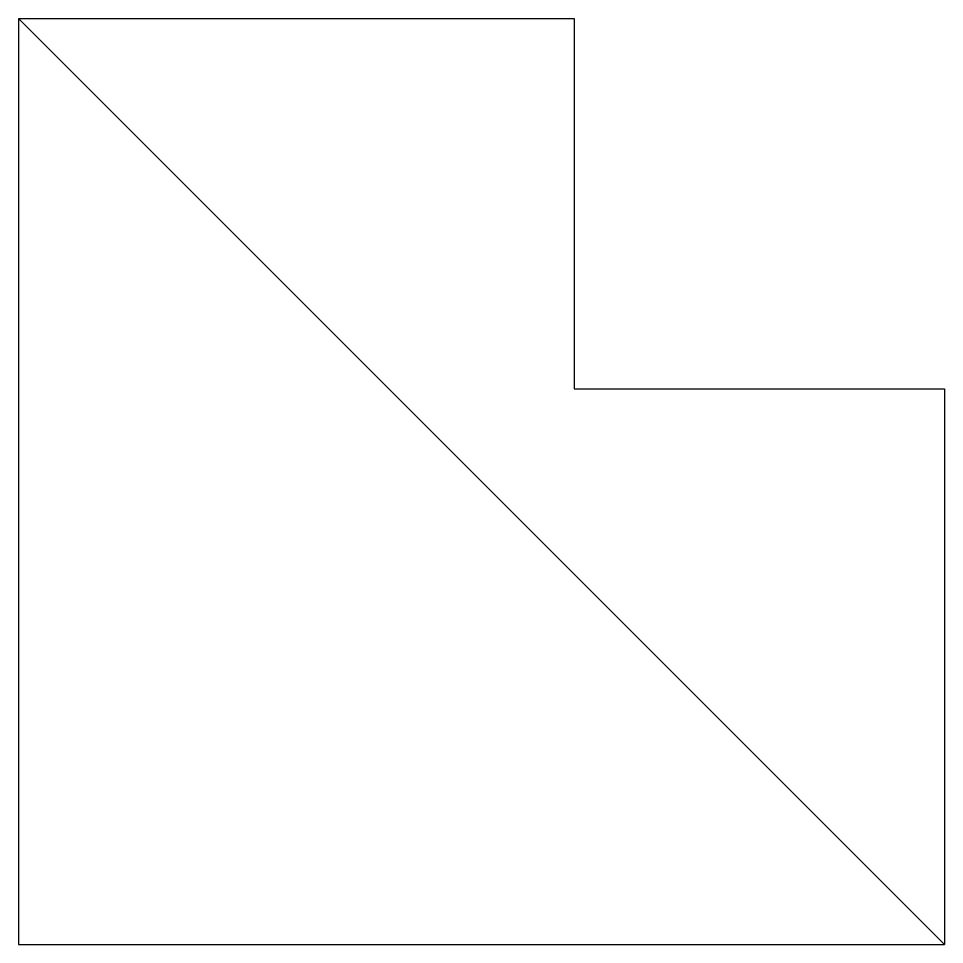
# Model space of a CAD drawing. Header units: millimetres. Extents: x -5 to 0, y -5 to 0.
import ezdxf

# ---------------------------------------------------------------- set-up
doc = ezdxf.new("R2010")
doc.units = ezdxf.units.MM
doc.layers.get('0').update_dxf_attribs({"linetype": 'CONTINUOUS'})

msp = doc.modelspace()

# ---------------------------------------------------------------- linework, layer by layer
for points in [[(-2, -2), (0, -2), (0, -5), (-5, 0), (-2, 0)], [(0, -5), (-5, 0), (-5, -5)]]:
    msp.add_lwpolyline(points, close=True)

doc.saveas('drawing.dxf')
